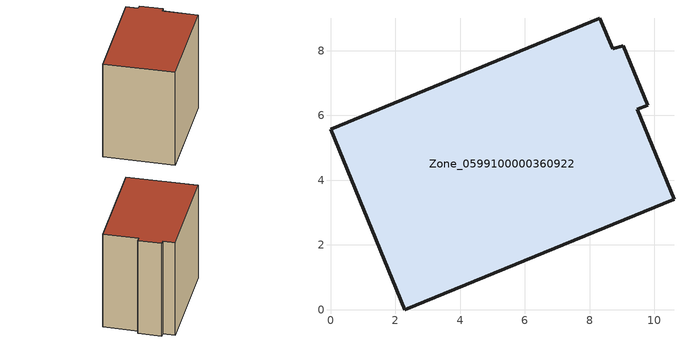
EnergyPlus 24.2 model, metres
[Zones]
Zone_0599100000360922
 floor ground (C_G): 8.71,8.05 9.04,8.15 9.8,6.31 9.47,6.19 10.61,3.41 2.29,0 0,5.57 8.32,9 z0
 wall outside (C_F): 2.29,0 10.61,3.41 9.47,6.19 9.8,6.31 9.04,8.15 8.71,8.05 8.32,9 0,5.57 2.29,0 z0:8.88
 roof outside (C_R): 9.04,8.15 8.71,8.05 8.32,9 0,5.57 2.29,0 10.61,3.41 9.47,6.19 9.8,6.31 z8.88
[BUILDING]
Pand.0599100000360922: North Axis=0; Terrain=City; Loads Convergence Tolerance Value=0.04; Temperature Convergence Tolerance Value=0.4; Solar Distribution=FullExterior; Maximum Number of Warmup Days=25; Minimum Number of Warmup Days=1
[Site:Location]
Rotterdam.The.Hague.AP_ZH_NLD Design_Conditions: Latitude=51.96; Longitude=4.45; Time Zone=1; Elevation=-4.5
[SITE:GROUNDTEMPERATURE:BUILDINGSURFACE]
18, 18, 18, 18, 18, 18, 18, 18, 18, 18, 18, 18
[MATERIAL] Thermal Absorptance=0.9; Solar Absorptance=0.7; Visible Absorptance=0.7
Name | Roughness | Thickness | Conductivity | Density | Specific Heat
G.TI.1992-2005 | MediumSmooth | 0.15 | 0.06 | 540 | 1210
F.TI.1992-2005 | Rough | 0.3 | 0.12 | 1920 | 840
R.TI.1992-2005 | MediumRough | 0.2 | 0.08 | 1500 | 1000
[CONSTRUCTION]
C_G: G.TI.1992-2005
C_F: F.TI.1992-2005
C_R: R.TI.1992-2005
[ZONE]
Zone_0599100000360922: Type=1; Multiplier=1; Ceiling Height=Autocalculate; Volume=Autocalculate; Floor Area=autocalculate; Part of Total Floor Area=Yes
[ZONEINFILTRATION:DESIGNFLOWRATE]
Infil_Zone_0599100000360922: Zone or ZoneList or Space or SpaceList=Zone_0599100000360922; Schedule=AlwaysOn; Design Flow Rate Calculation Method=Flow/Area; Flow Rate per Floor Area=0.0015; Constant Term Coefficient=1; Temperature Term Coefficient=0; Velocity Term Coefficient=0; Velocity Squared Term Coefficient=0
[HVACTEMPLATE:ZONE:IDEALLOADSAIRSYSTEM]
Zone_0599100000360922: Maximum Heating Supply Air Temperature=50; Minimum Cooling Supply Air Temperature=13; Maximum Heating Supply Air Humidity Ratio=0.0156; Minimum Cooling Supply Air Humidity Ratio=0.0077; Heating Limit=NoLimit; Cooling Limit=NoLimit; Dehumidification Control Type=ConstantSensibleHeatRatio; Cooling Sensible Heat Ratio=0.7; Dehumidification Setpoint=60; Humidification Control Type=None; Humidification Setpoint=30; Outdoor Air Method=None; Outdoor Air Flow Rate per Person=0.00944; Outdoor Air Flow Rate per Zone Floor Area=0; Outdoor Air Flow Rate per Zone=0; Demand Controlled Ventilation Type=None; Outdoor Air Economizer Type=NoEconomizer; Heat Recovery Type=None; Sensible Heat Recovery Effectiveness=0.7; Latent Heat Recovery Effectiveness=0.65
[ZONECONTROL:THERMOSTAT]
ThermostatControl_Zone_0599100000360922: Zone or ZoneList=Zone_0599100000360922; Control Type Schedule=DualSetpointControlType; Control 1=Thermostat_Zone_0599100000360922; Temperature Difference Between Cutout And Setpoint=0
[THERMOSTATSETPOINT:DUALSETPOINT]
Thermostat_Zone_0599100000360922: Heating Setpoint Temperature Schedule=HeatingSetpoint_Zone_0599100000360922; Cooling Setpoint Temperature Schedule=CoolingSetpoint_Zone_0599100000360922
[SCHEDULE:COMPACT]
HeatingSetpoint_Zone_0599100000360922: Through: 12/31, For: AllDays, Until: 24:00, 21
CoolingSetpoint_Zone_0599100000360922: Through: 12/31, For: AllDays, Until: 24:00, 24
DualSetpointControlType: Through: 12/31, For: AllDays, Until: 24:00, 4
AlwaysOn: Through: 12/31, For: AllDays, Until: 24:00, 1
